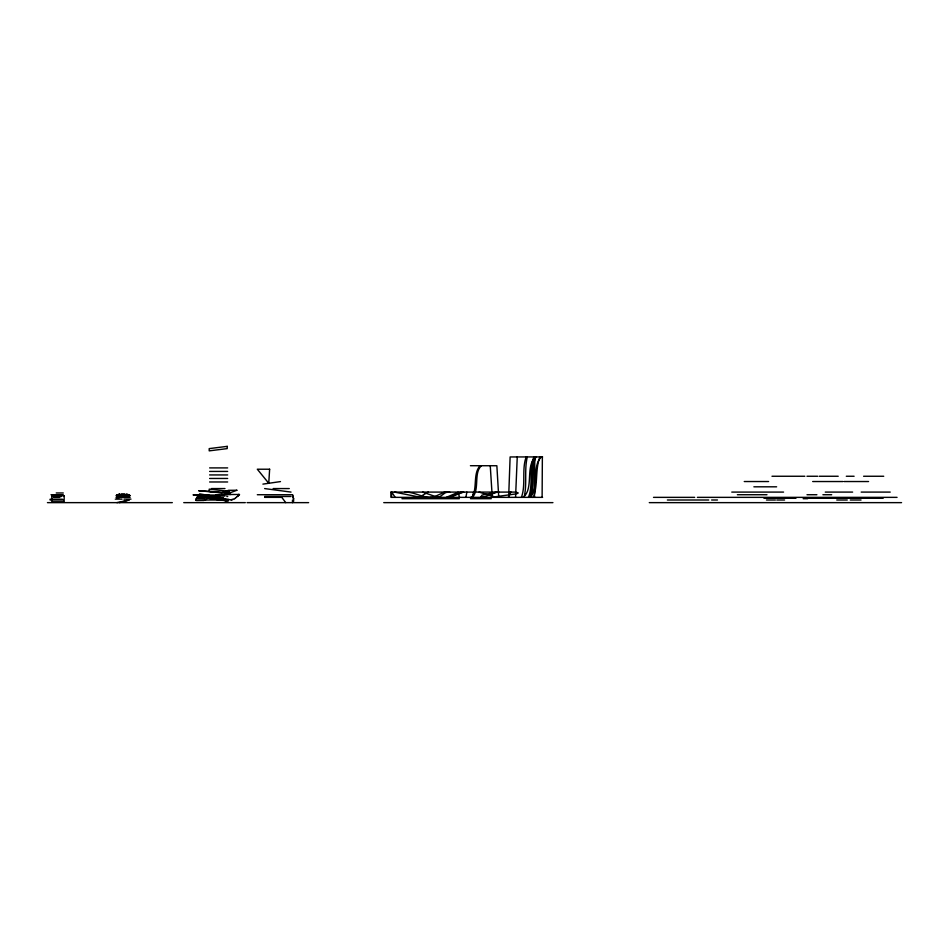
<?xml version="1.0" encoding="UTF-8"?>
<svg xmlns="http://www.w3.org/2000/svg" width="949" height="949" viewBox="0 0 949 949"><rect width="100%" height="100%" fill="white"/><g stroke="black" fill="none" stroke-linecap="round" stroke-linejoin="round"><path stroke-width="1.42" d="M534.619 494.524L534.762 456.932M534.607 495.722L534.584 497.323M195.613 500.408L196.467 498.284M391.676 492.104L391.546 497.312M542.116 497.323L542.365 456.932M472.021 497.359L472.092 497.347A3.82 0.664 -90 0 0 472.317 497.074C477.43 487.715 472.827 473.005 480.241 465.71M465.9 497.288L466.872 492.128M197.345 497.857L197.463 498.51L204.023 498.427L207.665 495.212L223.584 498.178M197.475 497.549L199.729 493.848L223.454 498.178M196.301 498.759L196.965 497.323M196.562 498.225L197.76 496.73M515.556 497.359L517.252 456.908M197.167 497.098L200.025 497.051M480.609 497.359L482.009 495.117L494.607 492.495A21.981 21.946 -90 0 1 498.806 492.092M239.504 494.785L238.982 494.417M207.143 498.403L207.689 497.774M207.511 497.94L206.763 498.759M508.652 497.347L510.123 456.955L542.579 456.908M206.206 499.162L205.482 499.85M236.752 497.027L238.235 495.734M237.677 496.268L238.923 495.176M236.431 497.217L235.482 498.059M235.482 497.988L234.605 498.759M205.838 499.471L204.011 500.431M234.605 498.688L231.034 499.755M208.744 497.015L209.788 496.849M205.008 500.04L204.367 500.265M208.875 496.944L209.563 496.837M428.236 492.092L418.995 497.359M129.23 494.726L116.917 498.237L116.917 494.726L129.23 494.726L116.917 497.359M529.708 497.359C534.702 485.864 529.922 468.628 535.165 456.908M483.029 497.252L496.968 492.199A5.884 5.872 0 0 1 498 492.092L498.272 492.092M527.324 456.908C524.109 469.601 527.288 484.69 524.05 497.359M463.61 492.092L449.221 497.359M262.897 484.12L280.477 481.594M472.412 497.347C479.909 489.53 473.373 472.827 481.44 465.71M473.942 492.092L473.824 492.092A3.82 0.664 -90 0 0 473.563 492.377L472.4 496.707L470.834 497.359M232.647 499.743L231.532 499.779M528.368 497.359C533.492 485.935 528.605 468.569 533.979 456.908M535.794 456.908C524.892 465.745 534.204 488.794 523.089 497.359M224.569 494.69L222.481 494.927M224.569 494.761L226.277 494.559M222.813 494.832L222.161 494.951M225.957 494.654L226.597 494.536M220.785 495.046L222.161 494.88M226.597 494.607L228.65 494.429M203.821 500.337L202.92 500.479M450.597 497.359L459.197 492.792L463.539 492.092M508.249 497.359L508.273 497.359A5.848 1.008 -90 0 0 508.45 497.252L510.823 492.199A7.509 1.293 90 0 1 511.025 492.092M446.315 497.359L456.588 492.97L462.993 492.092M227.689 494.536L228.887 494.429M119.444 502.638L129.23 500.004L116.917 502.638M203.62 500.36L196.099 500.372M491.024 497.359L514.69 494.073A3.594 0.617 -7.9 0 0 517.881 492.768L516.019 492.223A21.981 8.363 -90 0 0 515.093 492.092L390.941 492.092M220.014 494.998L219.409 495.081M526.232 456.908C521.523 468.996 526.09 485.283 521.369 497.359M530.74 497.359C535.746 485.461 530.479 468.391 535.936 456.908M219.717 495.01L217.76 495.01M430.893 497.359L432.341 497.312A8.909 8.102 -90 0 0 433.693 497.074L443.93 492.377A8.719 7.924 90 0 1 445.022 492.163L446.73 492.092M229.136 494.488L229.943 494.417M540.835 456.908L540.301 456.955A1.483 1.198 -90 0 0 539.779 457.264C535.058 469.826 538.142 484.453 533.409 497.003A1.483 1.198 -90 0 1 532.875 497.323L532.342 497.359M229.385 494.488L230.239 494.417M541.547 456.908C531.096 465.9 540.183 488.379 529.744 497.359M449.731 492.092L446.635 492.377A7.972 7.248 90 0 0 444.784 493.136L440.443 496.303A7.972 7.248 -90 0 1 438.592 497.074L435.496 497.359M219.053 495.01L218.246 495.01M230.239 494.488L230.915 494.417M470.419 465.71L496.861 465.745L498.747 497.359M209.622 467.904L227.653 467.904M209.622 471.428L227.653 471.428M209.622 474.939L227.653 474.939M771.988 476.256L804.823 476.256M806.97 476.256L817.706 476.256M819.272 476.256L838.204 476.256M846.306 476.256L854.1 476.256M863.602 476.256L883.721 476.256M209.622 478.462L227.653 478.462M744.265 481.534L768.595 481.534M812.688 481.534L843.032 481.534M844.1 481.534L868.56 481.534M209.622 481.973L227.653 481.973M753.874 486.813L776.626 486.813M211.449 488.569L224.96 488.569M273.146 488.569L289.267 488.569M731.774 492.092L783.566 492.092M825.286 492.092L852.629 492.092M861.182 492.092L890.209 492.092M56.24 492.97L63.275 492.97M121.318 493.848L124.829 493.848M230.571 494.488L238.745 494.488M50.973 494.726L63.275 494.726M257.321 494.726L292.494 494.726L293.668 499.15L292.494 494.726M737.361 494.726L766.982 494.726M807.006 494.726L816.899 494.726M822.913 494.726L831.68 494.726M202.445 496.042L224.96 496.042M51.851 496.481L61.519 496.481M201.342 496.481L202.22 496.481M226.835 496.481L227.713 496.481M264.652 496.481L291.035 496.481M53.607 497.359L59.763 497.359M116.039 497.359L130.108 497.359M264.652 497.359L281.794 497.359L285.756 502.638M542.579 497.359L391.035 497.359L390.917 492.151M653.517 497.359L694.68 497.359M697.385 497.359L897.054 497.359M763.933 498.237L795.962 498.237M808.773 498.237L883.187 498.237M401.961 498.688L459.328 498.688M470.49 498.688L491.262 498.688M803.162 498.688L807.682 498.688M50.083 499.21L62.397 499.21M115.292 499.127L122.053 499.127M123.963 499.127L130.974 499.127M50.083 500.004L63.275 500.004M204.699 500.004L224.96 500.004M667.384 500.004L708.725 500.004M711.608 500.004L717.468 500.004M766.472 500.004L775.392 500.004M776.78 500.004L784.598 500.004M836.757 500.004L847.267 500.004M850.28 500.004L861.04 500.004M202.635 500.372L196.467 500.479M228.235 500.74L226.372 500.443M47.45 502.638L172.315 502.638M183.75 502.638L245.305 502.638M247.06 502.638L308.615 502.638M383.752 502.638L552.923 502.638M649.282 502.638L901.55 502.638M404.915 492.092C414.001 491.784 422.08 497.667 431.166 497.359M194.83 495.07L193.394 494.892M193.798 494.904L193.181 494.892L195.85 494.904M217.76 495.081L216.621 495.01M195.423 494.975L198.934 494.915M215.945 495.01L217.226 495.081M197.487 494.975L215.945 495.081M422.566 492.092L437.88 497.359M238.745 494.417L239.468 494.512M490.253 465.71L492.27 497.359M395.152 497.359L391.818 492.199M226.669 500.823L225.969 500.645M231.034 499.826L228.151 499.435M227.297 500.609L228.151 500.835M394.428 492.092L420.893 497.359M198.602 496.766L200.666 497.134M194.83 494.998L196.336 495.236M225.969 500.752L225.245 500.562M225.637 500.716L224.261 500.443M196.336 495.164L199.741 495.663M229.029 499.613L227.167 499.304M197.819 495.354L200.891 495.817M224.794 500.621L223.667 500.36M479.067 492.092L496.469 497.359M200.891 495.746L202.173 495.983M264.652 488.569L291.035 492.092M202.173 495.912L205.067 496.374M227.167 499.376L223.406 498.806M226.04 499.233L220.346 498.379M205.067 496.303L206.657 496.588M206.657 496.517L221.912 498.676M210.026 497.051L211.757 497.288M222.979 500.265L223.667 500.467M222.979 500.384L218.128 499.589M222.196 500.265L215.66 499.221M210.037 496.766L211.046 497.051M200.666 497.027L211.71 498.759M218.128 499.696L213.039 498.842M201.402 497.134L204.225 497.549M214.355 499.15L207.772 498.071M226.728 500.621L225.02 500.159M210.666 496.861L211.473 497.134M225.969 500.467L223.834 499.898M211.473 497.027L213.75 497.656M224.45 500.147L222.434 499.589M211.947 497.134L219.255 498.949M223.157 499.862L221.675 499.411M219.255 498.842L221.675 499.518M220.892 499.34L217.594 498.45M214.45 497.715L215.981 498.071M116.917 494.726L121.531 496.054L128.459 496.481L129.23 496.481L129.23 494.749M457.987 492.092L459.577 497.359M483.029 497.276A7.545 7.533 -90 0 1 481.724 497.359M269.635 469.221L268.757 483.29L257.321 469.221L269.635 469.221M293.668 500.882L292.494 502.638L292.494 500.004L293.668 500.882M236.859 490.265L229.955 492.851L198.614 490.692L221.592 492.851L228.472 490.325L236.859 490.253M119.562 493.848L116.039 495.603L119.562 495.603L119.562 493.848M227.214 446.362L209.207 448.616L209.207 450.858L227.214 448.616L227.214 446.362M64.152 495.698L51.851 495.698L51.851 501.843L64.152 501.843L64.152 495.698M130.108 495.603L126.597 495.603L126.597 493.848L130.108 495.603M229.456 491.38L209.207 489.138L209.207 491.38L229.456 493.634L229.456 491.38"/></g></svg>
